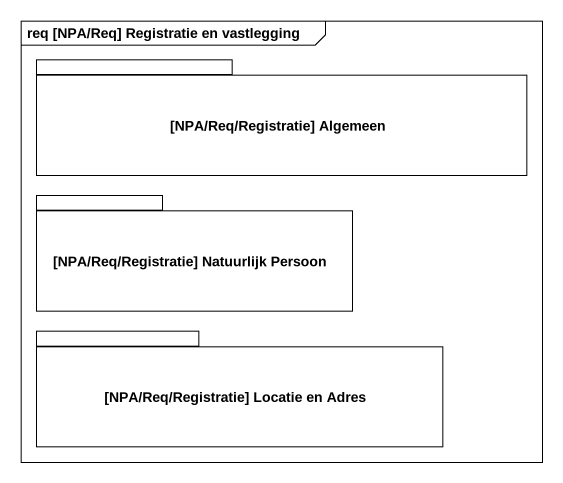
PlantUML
@startuml
mainframe req [NPA/Req] Registratie en vastlegging
package "[NPA/Req/Registratie] Algemeen" as NPA_Req_Registratie_Algemeen {
}
package "[NPA/Req/Registratie] Natuurlijk Persoon" as NPA_Req_Registratie {
}
package "[NPA/Req/Registratie] Locatie en Adres" as NPA_Req_Registratie_Locatie {
}
@enduml
